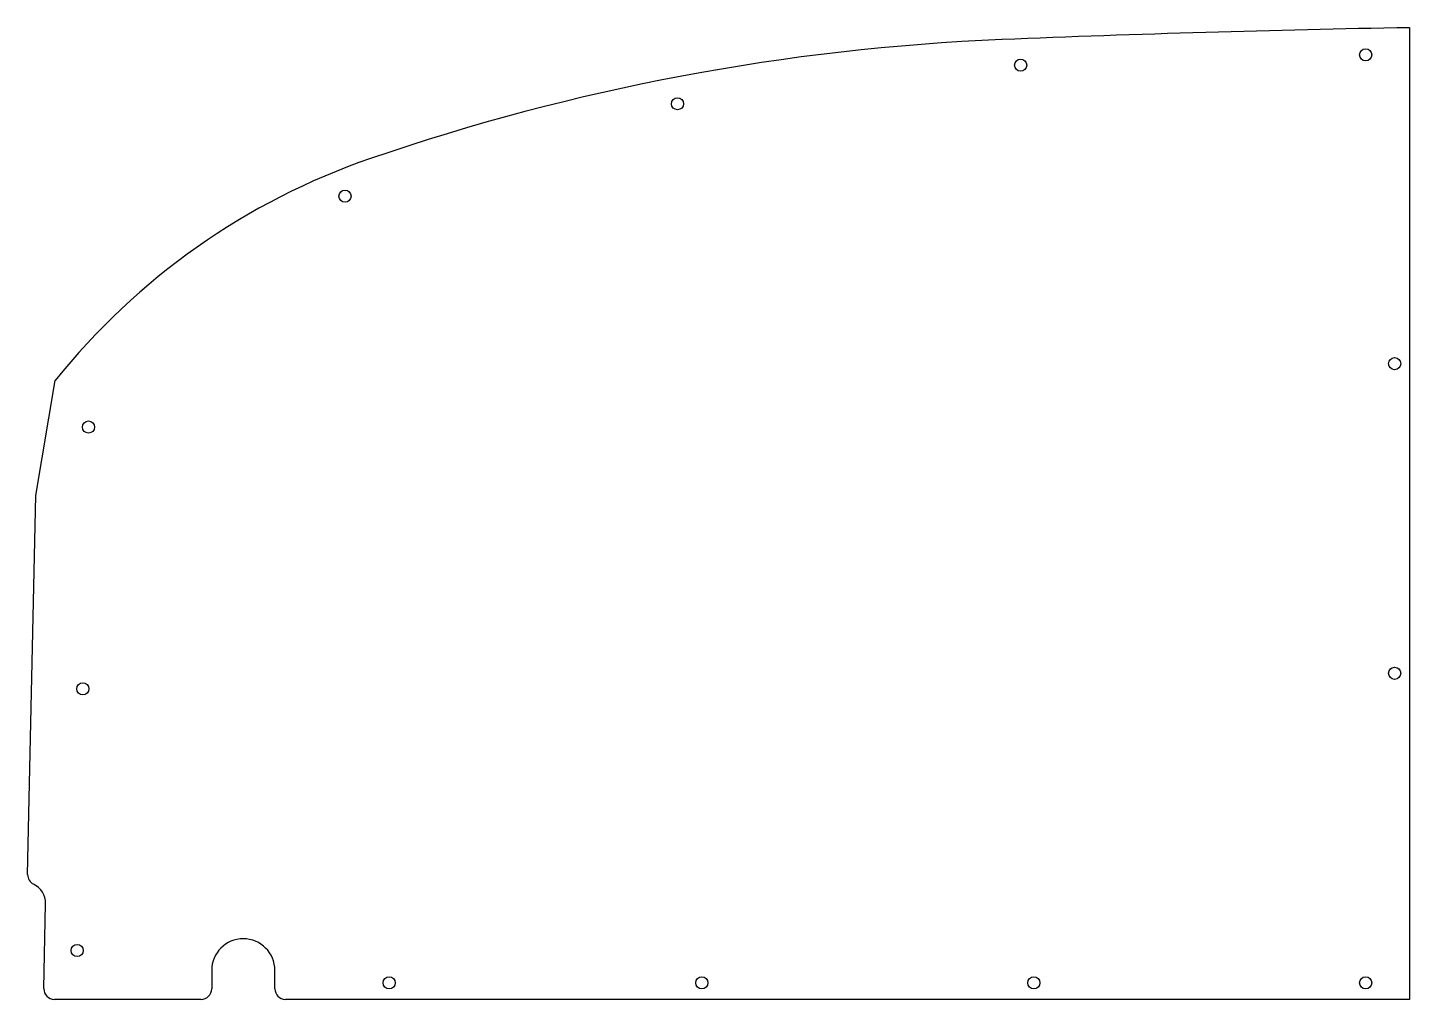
# Model space of a CAD drawing. Header units: inches. Extents: x 27.1 to 43.4, y 1.9 to 13.4.
import ezdxf

# ---------------------------------------------------------------- set-up
doc = ezdxf.new("R2010")
doc.units = ezdxf.units.IN
doc.header["$MEASUREMENT"] = 0

msp = doc.modelspace()

# ---------------------------------------------------------------- linework, layer by layer
at = {"color": 7, "linetype": 'Continuous', "lineweight": 30}
for p, q in [((43.448, 13.411), (43.448, 1.879)), ((27.153, 7.858), (27.383, 9.222)), ((27.056, 3.361), (27.153, 7.858)), ((27.248, 2.007), (27.269, 3.014)), ((29.239, 2.223), (29.239, 2.004)), ((29.989, 2.004), (29.989, 2.223)), ((29.114, 1.879), (27.373, 1.879)), ((43.448, 1.879), (30.114, 1.879))]:
    msp.add_line(p, q, dxfattribs=at)
for centre in [(42.929, 13.089), (38.836, 12.966), (34.766, 12.508), (30.821, 11.411), (43.273, 9.423), (27.778, 8.671), (43.273, 5.749), (27.71, 5.565), (27.643, 2.46), (31.345, 2.076), (35.054, 2.076), (38.992, 2.076), (42.929, 2.076)]:
    msp.add_circle(centre, 0.072, dxfattribs=at)
for centre, radius, start, end in [((47.114, -194.217), 207.66, 91.01153, 92.34555), ((39.692, -13.028), 26.319, 92.3455, 108.9989), ((33.799, 4.089), 8.217, 108.9989, 141.3378), ((27.181, 3.358), 0.125, 178.7591, 244.5317), ((27.019, 3.02), 0.25, 358.7591, 64.5317), ((29.614, 2.223), 0.375, 0, 180), ((27.373, 2.004), 0.125, 178.7591, 270), ((29.114, 2.004), 0.125, 270, 0), ((30.114, 2.004), 0.125, 180, 270)]:
    msp.add_arc(centre, radius, start, end, dxfattribs=at)

doc.saveas('drawing.dxf')
